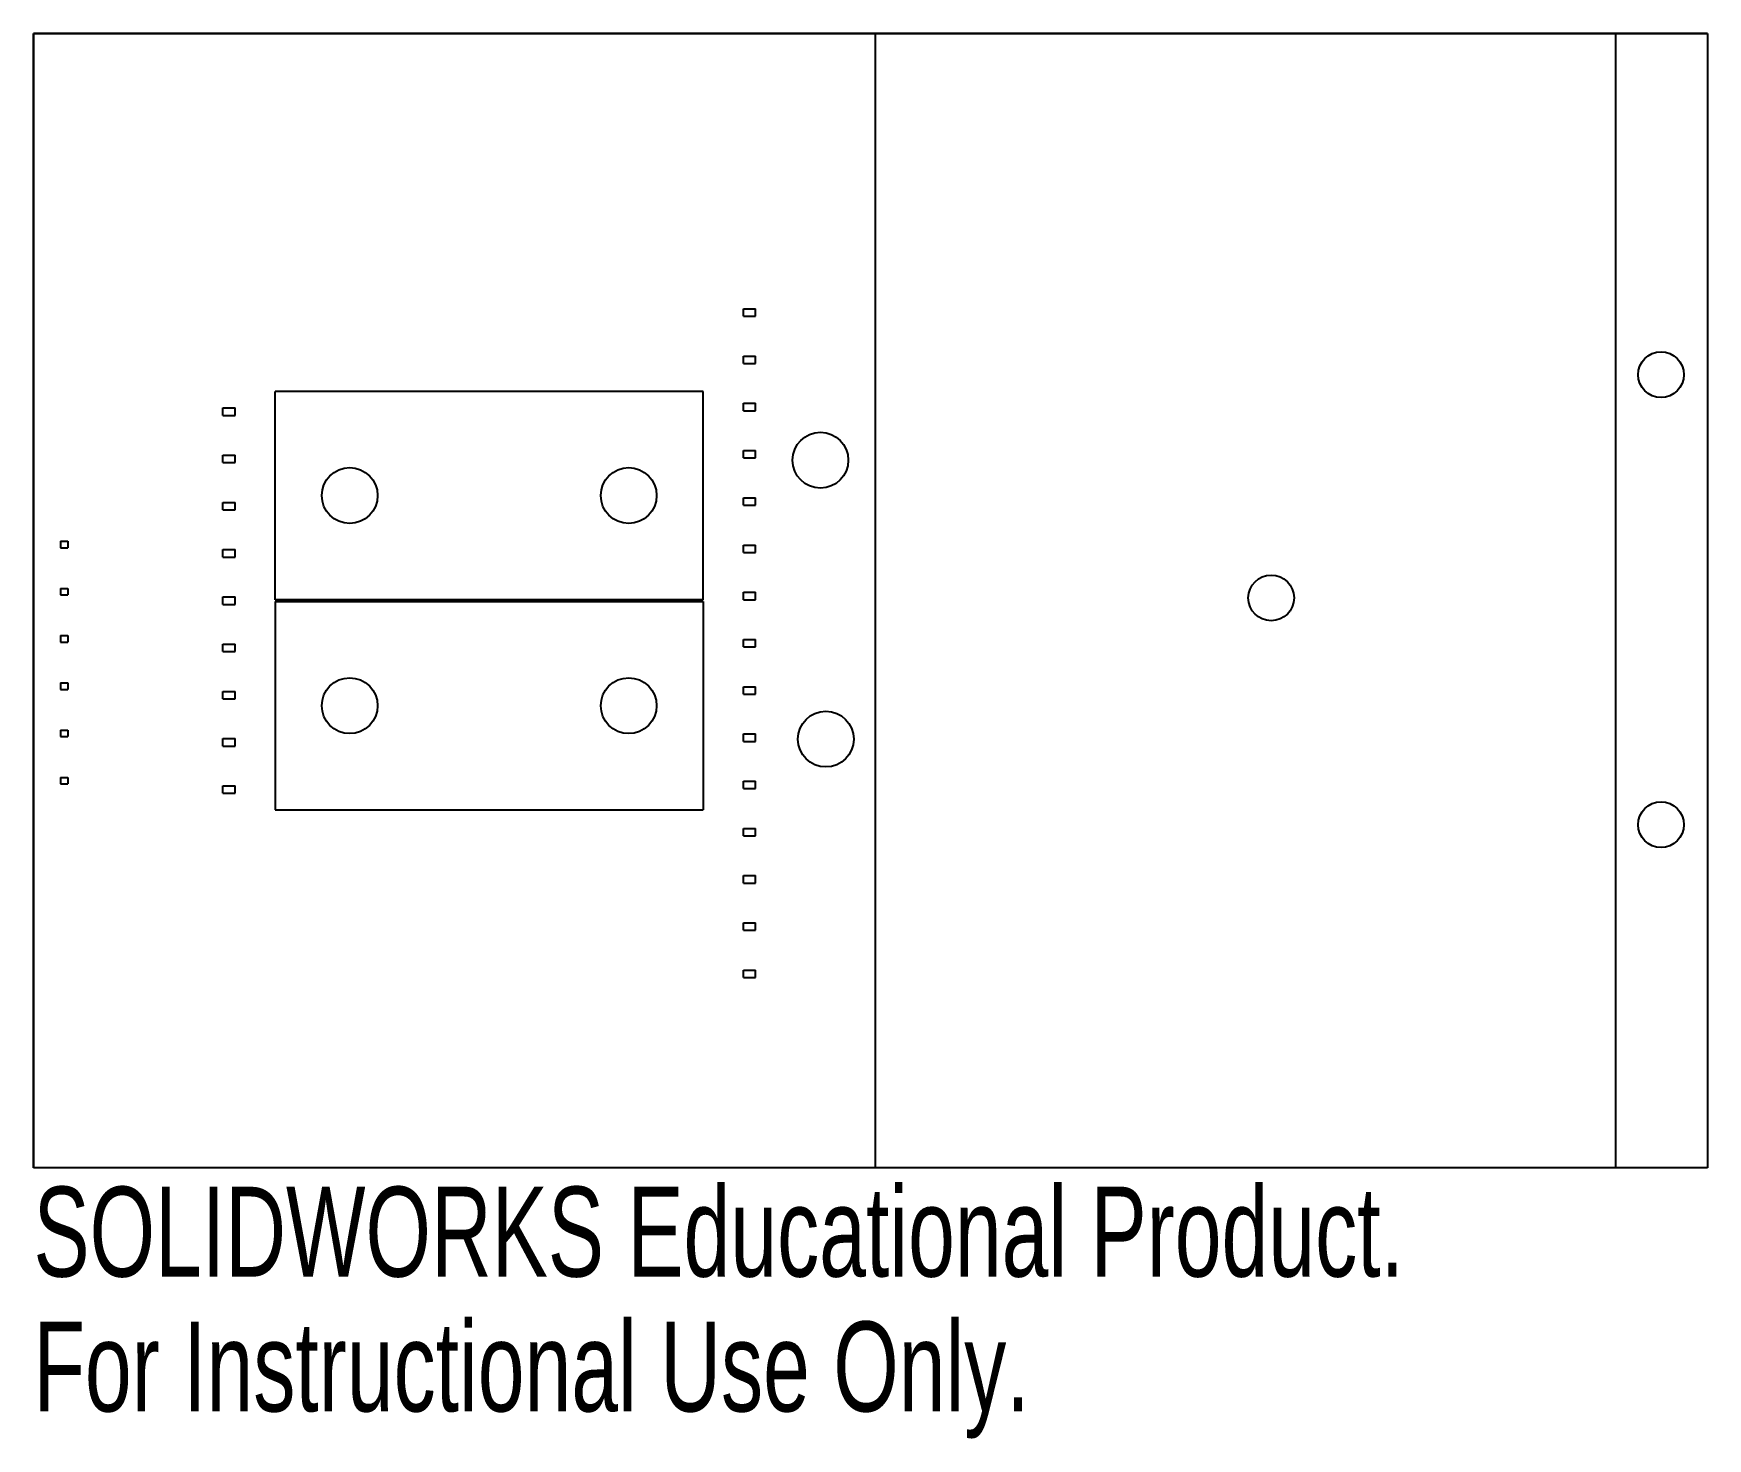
# Model space of a CAD drawing. Header units: millimetres. Extents: x -4.5 to 4.5, y -4.51 to 3.05.
import ezdxf

# ---------------------------------------------------------------- set-up
doc = ezdxf.new("R2010")
doc.units = ezdxf.units.MM
doc.styles.add('SLDTEXTSTYLE0', font='TXT', dxfattribs={"width": 0.7})

msp = doc.modelspace()

# ---------------------------------------------------------------- linework, layer by layer
at = {"color": 7, "linetype": 'Continuous'}
for p, q in [((4.5, 3.05), (-4.5, 3.05)), ((-4.5, 3.05), (-4.5, -3.05)), ((0.025, 3.05), (0.025, -3.05)), ((4.005, 3.05), (4.005, -3.05)), ((4.5, 3.05), (4.5, -3.05)), ((-0.6835, 1.529), (-0.6835, 1.569)), ((-0.6835, 1.569), (-0.6185, 1.569)), ((-0.6185, 1.529), (-0.6185, 1.569)), ((-0.6835, 1.529), (-0.6185, 1.529)), ((-0.6835, 1.275), (-0.6835, 1.315)), ((-0.6835, 1.315), (-0.6185, 1.315)), ((-0.6835, 1.275), (-0.6185, 1.275)), ((-0.6185, 1.275), (-0.6185, 1.315)), ((-0.9, 1.125), (-3.2, 1.125)), ((-3.2, 0.005), (-3.2, 1.125)), ((-0.9, 0.005), (-0.9, 1.125)), ((-3.4815, 0.996), (-3.4815, 1.036)), ((-3.4815, 1.036), (-3.4165, 1.036)), ((-3.4815, 0.996), (-3.4165, 0.996)), ((-3.4165, 0.996), (-3.4165, 1.036)), ((-0.6835, 1.021), (-0.6835, 1.061)), ((-0.6835, 1.061), (-0.6185, 1.061)), ((-0.6835, 1.021), (-0.6185, 1.021)), ((-0.6185, 1.021), (-0.6185, 1.061)), ((-3.4815, 0.742), (-3.4815, 0.782)), ((-3.4815, 0.782), (-3.4165, 0.782)), ((-3.4815, 0.742), (-3.4165, 0.742)), ((-3.4165, 0.742), (-3.4165, 0.782)), ((-0.6835, 0.767), (-0.6835, 0.807)), ((-0.6835, 0.807), (-0.6185, 0.807)), ((-0.6835, 0.767), (-0.6185, 0.767)), ((-0.6185, 0.767), (-0.6185, 0.807)), ((-0.6835, 0.513), (-0.6835, 0.553)), ((-0.6835, 0.553), (-0.6185, 0.553)), ((-0.6185, 0.513), (-0.6185, 0.553)), ((-3.4815, 0.488), (-3.4815, 0.528)), ((-3.4815, 0.528), (-3.4165, 0.528)), ((-3.4815, 0.488), (-3.4165, 0.488)), ((-3.4165, 0.488), (-3.4165, 0.528)), ((-0.6835, 0.513), (-0.6185, 0.513)), ((-4.3549, 0.3195), (-4.3149, 0.3195)), ((-4.3549, 0.3195), (-4.3549, 0.2845)), ((-4.3549, 0.2845), (-4.3149, 0.2845)), ((-4.3149, 0.3195), (-4.3149, 0.2845)), ((-3.4815, 0.234), (-3.4815, 0.274)), ((-3.4815, 0.274), (-3.4165, 0.274)), ((-3.4165, 0.234), (-3.4165, 0.274)), ((-0.6835, 0.259), (-0.6835, 0.299)), ((-0.6835, 0.299), (-0.6185, 0.299)), ((-0.6185, 0.259), (-0.6185, 0.299)), ((-3.4815, 0.234), (-3.4165, 0.234)), ((-0.6835, 0.259), (-0.6185, 0.259)), ((-4.3549, 0.0655), (-4.3149, 0.0655)), ((-4.3549, 0.0655), (-4.3549, 0.0305)), ((-4.3549, 0.0305), (-4.3149, 0.0305)), ((-4.3149, 0.0655), (-4.3149, 0.0305)), ((-3.4815, -0.02), (-3.4815, 0.02)), ((-3.4815, 0.02), (-3.4165, 0.02)), ((-3.4165, -0.02), (-3.4165, 0.02)), ((-0.9, 0.005), (-3.2, 0.005)), ((-0.6835, 0.005), (-0.6835, 0.045)), ((-0.6835, 0.045), (-0.6185, 0.045)), ((-0.6835, 0.005), (-0.6185, 0.005)), ((-0.6185, 0.005), (-0.6185, 0.045)), ((-3.4815, -0.02), (-3.4165, -0.02)), ((-3.2, -0.005), (-0.9, -0.005)), ((-3.2, -0.005), (-3.2, -1.125)), ((-0.9, -0.005), (-0.9, -1.125)), ((-4.3549, -0.1885), (-4.3149, -0.1885)), ((-4.3549, -0.1885), (-4.3549, -0.2235)), ((-4.3549, -0.2235), (-4.3149, -0.2235)), ((-4.3149, -0.1885), (-4.3149, -0.2235)), ((-3.4815, -0.274), (-3.4815, -0.234)), ((-3.4815, -0.234), (-3.4165, -0.234)), ((-3.4165, -0.274), (-3.4165, -0.234)), ((-0.6835, -0.249), (-0.6835, -0.209)), ((-0.6835, -0.209), (-0.6185, -0.209)), ((-0.6835, -0.249), (-0.6185, -0.249)), ((-0.6185, -0.249), (-0.6185, -0.209)), ((-3.4815, -0.274), (-3.4165, -0.274)), ((-4.3549, -0.4425), (-4.3149, -0.4425)), ((-4.3549, -0.4425), (-4.3549, -0.4775)), ((-4.3149, -0.4425), (-4.3149, -0.4775)), ((-4.3549, -0.4775), (-4.3149, -0.4775)), ((-3.4815, -0.528), (-3.4815, -0.488)), ((-3.4815, -0.488), (-3.4165, -0.488)), ((-3.4815, -0.528), (-3.4165, -0.528)), ((-3.4165, -0.528), (-3.4165, -0.488)), ((-0.6835, -0.503), (-0.6835, -0.463)), ((-0.6835, -0.463), (-0.6185, -0.463)), ((-0.6835, -0.503), (-0.6185, -0.503)), ((-0.6185, -0.503), (-0.6185, -0.463)), ((-4.3549, -0.6965), (-4.3149, -0.6965)), ((-4.3549, -0.6965), (-4.3549, -0.7315)), ((-4.3149, -0.6965), (-4.3149, -0.7315)), ((-0.6835, -0.757), (-0.6835, -0.717)), ((-0.6835, -0.717), (-0.6185, -0.717)), ((-0.6185, -0.757), (-0.6185, -0.717)), ((-4.3549, -0.7315), (-4.3149, -0.7315)), ((-3.4815, -0.782), (-3.4815, -0.742)), ((-3.4815, -0.742), (-3.4165, -0.742)), ((-3.4815, -0.782), (-3.4165, -0.782)), ((-3.4165, -0.782), (-3.4165, -0.742)), ((-0.6835, -0.757), (-0.6185, -0.757)), ((-4.3549, -0.9505), (-4.3149, -0.9505)), ((-4.3549, -0.9505), (-4.3549, -0.9855)), ((-4.3549, -0.9855), (-4.3149, -0.9855)), ((-4.3149, -0.9505), (-4.3149, -0.9855)), ((-0.6835, -1.011), (-0.6835, -0.971)), ((-0.6835, -0.971), (-0.6185, -0.971)), ((-0.6185, -1.011), (-0.6185, -0.971)), ((-3.4815, -1.036), (-3.4815, -0.996)), ((-3.4815, -0.996), (-3.4165, -0.996)), ((-3.4815, -1.036), (-3.4165, -1.036)), ((-3.4165, -1.036), (-3.4165, -0.996)), ((-0.6835, -1.011), (-0.6185, -1.011)), ((-3.2, -1.125), (-0.9, -1.125)), ((-0.6835, -1.265), (-0.6835, -1.225)), ((-0.6835, -1.225), (-0.6185, -1.225)), ((-0.6185, -1.265), (-0.6185, -1.225)), ((-0.6835, -1.265), (-0.6185, -1.265)), ((-0.6835, -1.519), (-0.6835, -1.479)), ((-0.6835, -1.479), (-0.6185, -1.479)), ((-0.6835, -1.519), (-0.6185, -1.519)), ((-0.6185, -1.519), (-0.6185, -1.479)), ((-0.6835, -1.773), (-0.6835, -1.733)), ((-0.6835, -1.733), (-0.6185, -1.733)), ((-0.6835, -1.773), (-0.6185, -1.773)), ((-0.6185, -1.773), (-0.6185, -1.733)), ((-0.6835, -2.027), (-0.6835, -1.987)), ((-0.6835, -1.987), (-0.6185, -1.987)), ((-0.6835, -2.027), (-0.6185, -2.027)), ((-0.6185, -2.027), (-0.6185, -1.987)), ((4.5, -3.05), (-4.5, -3.05))]:
    msp.add_line(p, q, dxfattribs=at)
at = {"color": 7, "linetype": 'Continuous', "lineweight": 25}
for p, q in [((-4.5, 3.05), (4.5, 3.05)), ((-4.5, -3.05), (-4.5, 3.05)), ((4.5, 3.05), (4.5, -3.05)), ((4.5, -3.05), (-4.5, -3.05))]:
    msp.add_line(p, q, dxfattribs=at)
at = {"color": 7, "linetype": 'Continuous'}
for centre, radius in [((4.25, 1.215), 0.1229), ((-0.2692, 0.755), 0.15), ((-2.8, 0.565), 0.15), ((-1.3, 0.565), 0.15), ((2.1541, 0.0145), 0.1229), ((-2.8, -0.565), 0.15), ((-1.3, -0.565), 0.15), ((-0.2402, -0.7447), 0.15), ((4.25, -1.205), 0.1229)]:
    msp.add_circle(centre, radius, dxfattribs=at)

# ---------------------------------------------------------------- texts
at = {"color": 7, "linetype": 'Continuous', "char_height": 0.483362, "attachment_point": 1, "style": 'SLDTEXTSTYLE0'}
for s, insert in [('SOLIDWORKS Educational Product.', (-4.5, -3.152)), ('For Instructional Use Only.', (-4.5, -3.877))]:
    msp.add_mtext(s, dxfattribs=dict(at, insert=insert))

doc.saveas('drawing.dxf')
